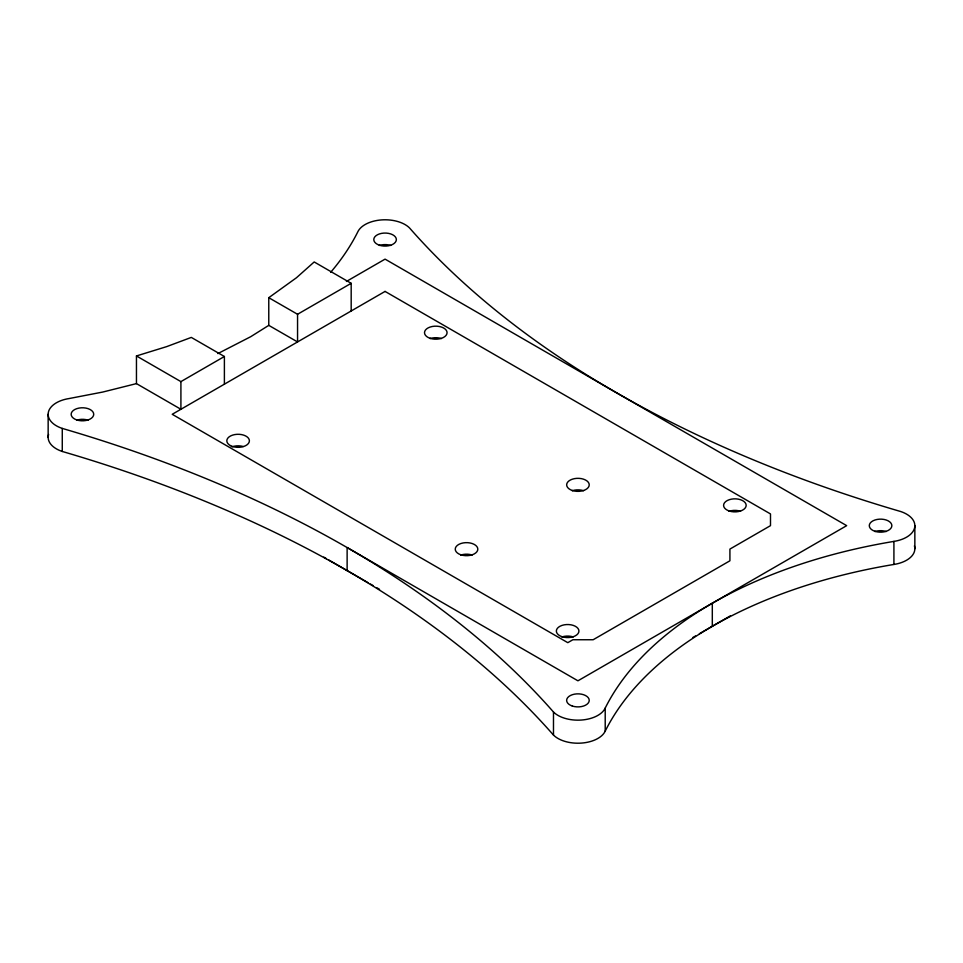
<?xml version="1.0" encoding="UTF-8"?>
<svg xmlns="http://www.w3.org/2000/svg" width="963" height="963" viewBox="0 0 963 963"><rect width="100%" height="100%" fill="white"/><g stroke="black" fill="none" stroke-linecap="round" stroke-linejoin="round"><path stroke-width="1.44" d="M217.867 353.577L250.693 336.713L268.773 325.362L268.773 297.699L296.46 277.753L314.191 261.96L351.182 283.315L351.182 310.977M346.415 281.449L385.068 259.131L846.682 525.654L577.932 680.805L347.125 547.55L347.125 570.602M180.912 381.613L180.912 409.275L136.457 383.611L136.457 355.949L180.912 381.613L224.391 356.503L224.391 384.177M268.773 297.699L297.555 314.275L351.182 283.315M692.927 637.47L695.515 635.977M699.391 633.738L730.399 615.839M136.457 355.949L166.683 346.62L191.312 337.411L224.391 356.503M136.457 383.611L102.752 392.049L69.083 398.55A28.24 16.299 0 0 0 48.391 412.164A28.24 16.299 0 0 0 62.27 428.415A1114.444 643.416 0 0 1 553.484 712.018A28.24 16.299 0 0 0 581.628 720.023A28.24 16.299 0 0 0 605.209 708.082A421.842 243.543 0 0 1 893.917 541.399A28.24 16.299 0 0 0 914.609 527.772A28.24 16.299 0 0 0 900.73 511.534A1114.444 643.416 0 0 1 409.516 227.93A28.24 16.299 0 0 0 381.372 219.925A28.24 16.299 0 0 0 357.791 231.866A421.842 243.543 0 0 1 330.67 272.3M268.773 325.362L297.555 341.937L297.555 314.275M323.785 557.132L326.385 558.624M328.973 560.129L367.878 582.579M370.466 584.084L373.066 585.576M376.954 587.827L379.542 589.32M914.85 525.654L914.85 548.705M893.917 541.399L893.917 564.45A421.842 243.543 0 0 0 605.209 731.134A28.24 16.299 0 0 1 581.628 743.075A28.24 16.299 0 0 1 553.484 735.07A1114.444 643.416 0 0 0 62.27 451.466A28.24 16.299 0 0 1 48.583 434.518M712.307 603.223L712.307 626.287M605.209 708.082L605.209 731.134M553.484 712.018L553.484 735.07M62.27 428.415L62.27 451.466M48.15 414.295L48.15 437.346M231.975 446.868A11.291 6.524 0 0 1 243.254 446.531M430.136 338.567A11.291 6.524 0 0 1 441.427 338.567M572.287 490.721A11.291 6.524 0 0 1 583.578 490.721M460.88 555.049A11.291 6.524 0 0 1 472.171 555.049M729.22 511.245A11.291 6.524 0 0 1 740.523 511.245M379.422 245.457A11.291 6.524 0 0 1 390.713 245.457M76.787 420.181A11.291 6.524 0 0 1 88.078 420.181M914.417 545.865A28.24 16.299 0 0 1 893.917 564.45M874.922 531.528A11.291 6.524 0 0 1 886.213 531.528M561.983 636.94A11.291 6.524 0 0 1 573.286 636.94M385.068 291.416L172.221 414.295L567.797 642.67L572.865 639.745L593.148 639.745L729.918 560.791L729.918 549.079L770.496 525.654L770.496 513.941L385.068 291.416M230.542 445.652A11.291 6.524 0 0 0 249.152 442.173A11.291 6.524 0 0 0 234.635 434.602A11.291 6.524 0 0 0 230.542 445.652M430.136 338.326A11.291 6.524 0 0 0 447.073 332.68A11.291 6.524 0 0 0 430.136 327.035A11.291 6.524 0 0 0 430.136 338.326M572.287 490.492A11.291 6.524 0 0 0 589.236 484.846A11.291 6.524 0 0 0 572.287 479.201A11.291 6.524 0 0 0 572.287 490.492M460.88 554.808A11.291 6.524 0 0 0 477.817 549.163A11.291 6.524 0 0 0 460.88 543.517A11.291 6.524 0 0 0 460.88 554.808M729.22 511.004A11.291 6.524 0 0 0 746.169 505.358A11.291 6.524 0 0 0 729.22 499.713A11.291 6.524 0 0 0 729.22 511.004M874.922 531.299A11.291 6.524 0 0 0 891.858 525.654A11.291 6.524 0 0 0 874.922 520.008A11.291 6.524 0 0 0 874.922 531.299M572.287 706.023A11.291 6.524 0 0 0 589.236 700.366A11.291 6.524 0 0 0 572.287 694.72A11.291 6.524 0 0 0 572.287 706.023M379.422 245.216A11.291 6.524 0 0 0 396.359 239.57A11.291 6.524 0 0 0 379.422 233.925A11.291 6.524 0 0 0 379.422 245.216M76.787 419.94A11.291 6.524 0 0 0 93.724 414.295A11.291 6.524 0 0 0 76.787 408.649A11.291 6.524 0 0 0 76.787 419.94M561.983 636.699A11.291 6.524 0 0 0 578.932 631.054A11.291 6.524 0 0 0 561.983 625.408A11.291 6.524 0 0 0 561.983 636.699"/></g></svg>
